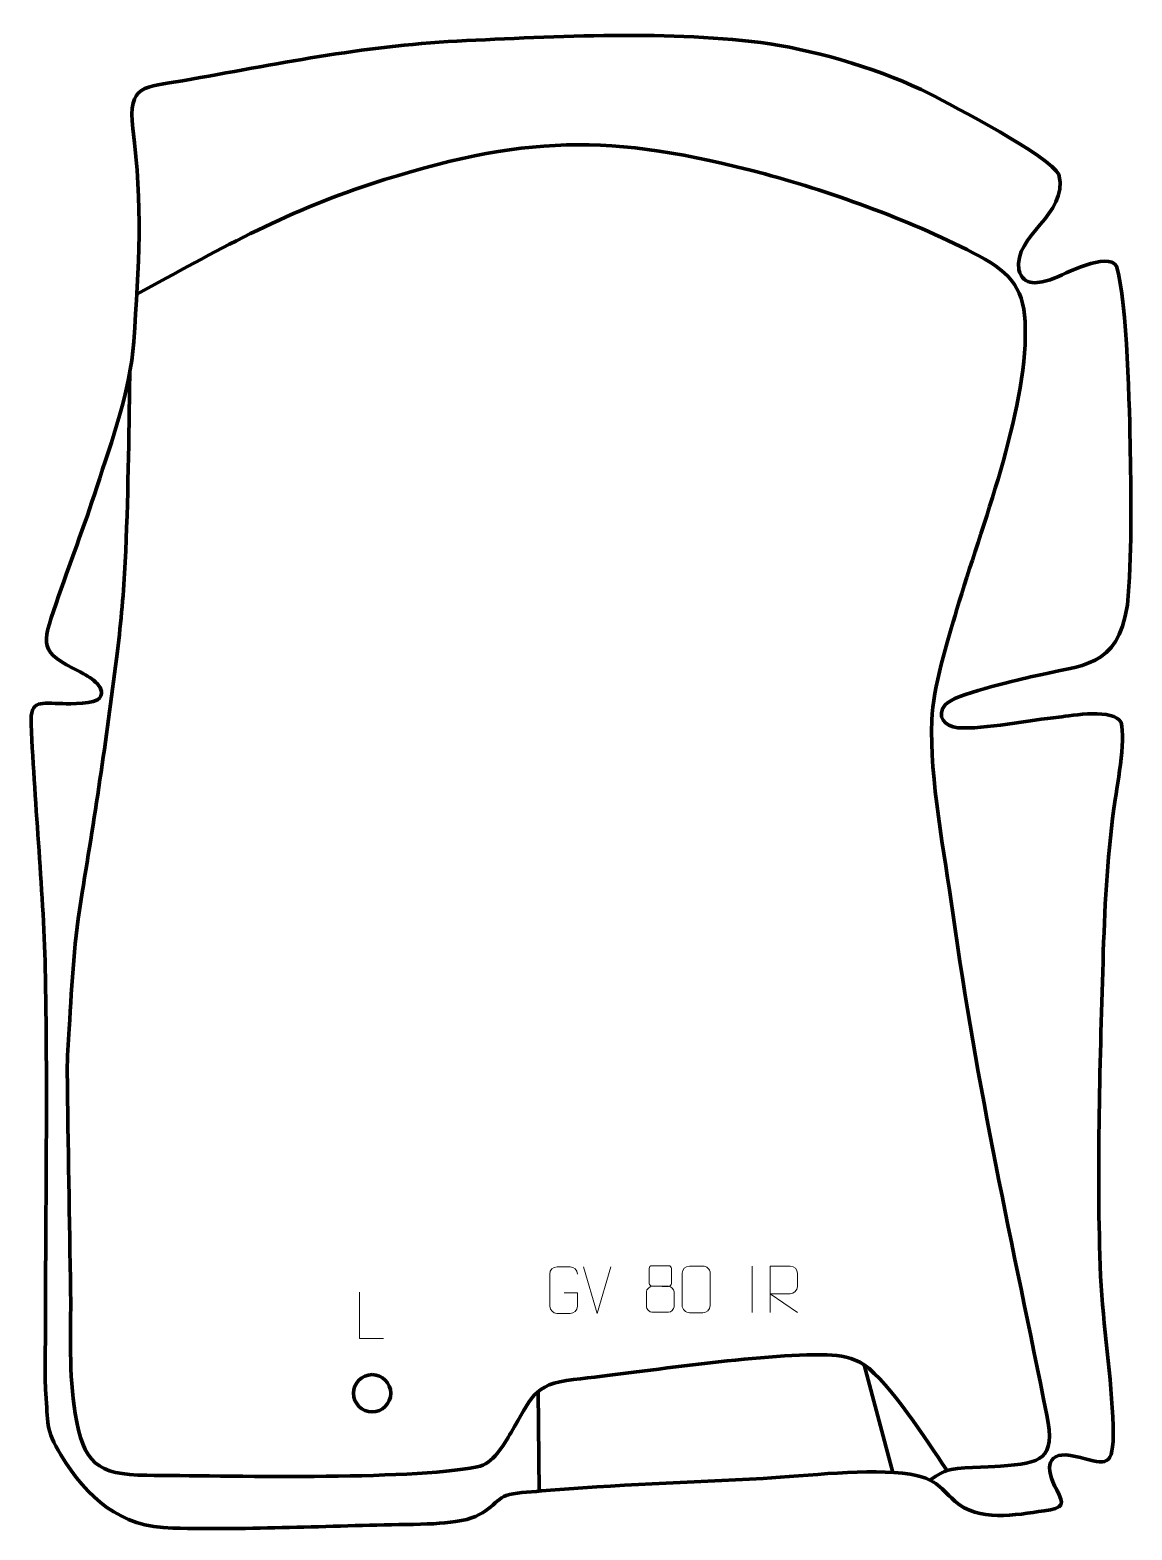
# Model space of a CAD drawing. Header units: millimetres. Extents: x 1100 to 1691, y 27 to 833.
import ezdxf

# ---------------------------------------------------------------- set-up
doc = ezdxf.new("R2010")
doc.units = ezdxf.units.MM
doc.header["$MEASUREMENT"] = 0
doc.layers.add('layer 2', color=7, linetype='Continuous')
doc.layers.add('layer 3', color=7, linetype='Continuous')

msp = doc.modelspace()

# ---------------------------------------------------------------- linework, layer by layer
at = {"layer": 'layer 2', "color": 142, "lineweight": 200}
msp.add_ellipse((1283.5861, 100.7117), major_axis=(0, 10), ratio=1, dxfattribs=at)
at = {"layer": 'layer 2', "color": 142, "lineweight": 158}
for points, knots in [([(1157.3072, 690.7089), (1199.8146, 713.968), (1235.8463, 734.5715), (1282.7786, 749.8454), (1282.7786, 749.8454), (1364.1962, 776.3421), (1411.1878, 777.6502), (1494.2716, 755.2984), (1494.2716, 755.2984), (1531.705, 745.1699), (1575.0368, 729.4807), (1609.2584, 711.2929), (1609.2584, 711.2929), (1627.1332, 701.7929), (1633.8488, 693.0373), (1634.1625, 672.2626), (1634.1625, 672.2626), (1634.8484, 626.8732), (1610.5085, 565.7348), (1597.4793, 521.6132), (1597.4793, 521.6132), (1592.3921, 504.4162), (1584.6298, 479.6694), (1583.9791, 462.0936), (1583.9791, 462.0936), (1582.7937, 430.0752), (1590.7544, 390.7678), (1595.2743, 358.5814), (1595.2743, 358.5814), (1608.0724, 265.3835), (1627.2982, 180.8074), (1645.7025, 88.976), (1645.7025, 88.976), (1650.4851, 65.0897), (1642.8239, 63.2069), (1620.7748, 61.6253), (1620.7748, 61.6253), (1614.2708, 61.1588), (1597.097, 60.8506), (1591.9805, 59.2772), (1591.9805, 59.2772), (1589.0882, 58.0389), (1585.6473, 55.8316), (1582.9089, 54.1582)], [0, 0, 0, 0, 0.08333333, 0.08333333, 0.08333333, 0.08333333, 0.16666667, 0.16666667, 0.16666667, 0.16666667, 0.25, 0.25, 0.25, 0.25, 0.33333333, 0.33333333, 0.33333333, 0.33333333, 0.41666667, 0.41666667, 0.41666667, 0.41666667, 0.5, 0.5, 0.5, 0.5, 0.58333333, 0.58333333, 0.58333333, 0.58333333, 0.66666667, 0.66666667, 0.66666667, 0.66666667, 0.75, 0.75, 0.75, 0.75, 0.83333333, 0.83333333, 0.83333333, 0.83333333, 1, 1, 1, 1]), ([(1591.6983, 59.9675), (1581.1163, 75.1018), (1561.7239, 106.0966), (1547.5878, 116.0229), (1547.5878, 116.0229), (1541.483, 119.8651), (1534.7349, 121.1926), (1527.7946, 121.3313), (1527.7946, 121.3313), (1490.9022, 122.0684), (1430.2031, 112.1898), (1391.75, 108.1067), (1391.75, 108.1067), (1369.5037, 105.7221), (1368.8092, 97.413), (1358.2032, 79.6998), (1358.2032, 79.6998), (1353.9897, 72.6628), (1348.6368, 62.8371), (1339.9199, 61.1392), (1339.9199, 61.1392), (1302.6465, 53.8786), (1203.0972, 56.3837), (1162.6185, 56.6646), (1162.6185, 56.6646), (1135.7493, 56.8957), (1128.5582, 63.4565), (1124.2163, 89.8244), (1124.2163, 89.8244), (1120.7153, 111.086), (1122.0091, 133.2209), (1121.7759, 154.7102), (1121.7759, 154.7102), (1121.1279, 194.3027), (1120.3936, 233.8916), (1119.968, 273.4876), (1119.968, 273.4876), (1119.8879, 281.2119), (1120.6358, 288.6985), (1121.0608, 296.3905), (1121.0608, 296.3905), (1122.3528, 321.9909), (1123.7571, 344.0774), (1127.9617, 369.49), (1127.9617, 369.49), (1135.092, 412.5848), (1141.584, 455.7864), (1146.9081, 499.1438), (1146.9081, 499.1438), (1148.8414, 515.0082), (1150.308, 530.8786), (1151.1027, 546.8429), (1151.1027, 546.8429), (1152.5806, 579.9859), (1153.0386, 614.102), (1153.532, 647.3168), (1153.532, 647.3168), (1153.532, 647.3168), (1153.5537, 648.8092), (1153.5537, 648.8092)], [0, 0, 0, 0, 0.0625, 0.0625, 0.0625, 0.0625, 0.125, 0.125, 0.125, 0.125, 0.1875, 0.1875, 0.1875, 0.1875, 0.25, 0.25, 0.25, 0.25, 0.3125, 0.3125, 0.3125, 0.3125, 0.375, 0.375, 0.375, 0.375, 0.4375, 0.4375, 0.4375, 0.4375, 0.5, 0.5, 0.5, 0.5, 0.5625, 0.5625, 0.5625, 0.5625, 0.625, 0.625, 0.625, 0.625, 0.6875, 0.6875, 0.6875, 0.6875, 0.75, 0.75, 0.75, 0.75, 0.8125, 0.8125, 0.8125, 0.8125, 0.875, 0.875, 0.875, 0.875, 1, 1, 1, 1])]:
    msp.add_open_spline(points, degree=3, knots=knots, dxfattribs=at)
at = {"layer": 'layer 2', "color": 250, "lineweight": 9}
for points, knots in [([(1432.2443, 167.7091), (1432.2443, 165.4961), (1432.2443, 161.8138), (1432.2443, 159.6005), (1432.2443, 159.6005), (1432.2593, 159.0931), (1433.0667, 158.1617), (1433.7668, 158.1629), (1433.7668, 158.1629), (1436.7367, 158.1631), (1439.7069, 158.0782), (1442.6773, 158.0779), (1442.6773, 158.0779), (1443.4744, 158.0821), (1444.1951, 158.8724), (1444.1925, 159.5931), (1444.1925, 159.5931), (1444.1922, 161.8091), (1444.1922, 165.4938), (1444.1925, 167.7091), (1444.1925, 167.7091), (1444.174, 168.4199), (1443.5626, 169.1803), (1442.7287, 169.1729), (1442.7287, 169.1729), (1439.7116, 169.1726), (1436.6947, 169.1726), (1433.6781, 169.1729), (1433.6781, 169.1729), (1433.0517, 169.1805), (1432.2276, 168.4695), (1432.2443, 167.7091)], [0, 0, 0, 0, 0.11111111, 0.11111111, 0.11111111, 0.11111111, 0.22222222, 0.22222222, 0.22222222, 0.22222222, 0.33333333, 0.33333333, 0.33333333, 0.33333333, 0.44444444, 0.44444444, 0.44444444, 0.44444444, 0.55555556, 0.55555556, 0.55555556, 0.55555556, 0.66666667, 0.66666667, 0.66666667, 0.66666667, 0.77777778, 0.77777778, 0.77777778, 0.77777778, 1, 1, 1, 1]), ([(1386.5903, 154.5804), (1386.5903, 154.5804), (1393.7584, 154.5804), (1393.7584, 154.5804), (1393.7584, 154.5804), (1393.7584, 154.5804), (1393.7584, 147.4123), (1393.7584, 147.4123), (1393.7584, 147.4123), (1393.6187, 145.0889), (1391.9415, 143.6093), (1389.7937, 143.5985), (1389.7937, 143.5985), (1387.4619, 143.5989), (1385.1299, 143.5989), (1382.7984, 143.5985), (1382.7984, 143.5985), (1380.8735, 143.4931), (1378.9013, 145.3776), (1378.9125, 147.3949), (1378.9125, 147.3949), (1378.9129, 153.165), (1378.9129, 158.9347), (1378.9125, 164.704), (1378.9125, 164.704), (1378.9167, 166.8421), (1380.6635, 168.5613), (1382.8158, 168.5479), (1382.8158, 168.5479), (1385.1415, 168.5479), (1387.4676, 168.5479), (1389.7937, 168.5479), (1389.7937, 168.5479), (1391.7404, 168.5833), (1393.7318, 167.0918), (1393.7584, 164.6541)], [0, 0, 0, 0, 0.1, 0.1, 0.1, 0.1, 0.2, 0.2, 0.2, 0.2, 0.3, 0.3, 0.3, 0.3, 0.4, 0.4, 0.4, 0.4, 0.5, 0.5, 0.5, 0.5, 0.6, 0.6, 0.6, 0.6, 0.7, 0.7, 0.7, 0.7, 0.8, 0.8, 0.8, 0.8, 1, 1, 1, 1]), ([(1453.9202, 168.963), (1456.2863, 168.963), (1458.6528, 168.963), (1461.0193, 168.963), (1461.0193, 168.963), (1462.9998, 168.9986), (1465.0258, 167.5043), (1465.0529, 165.0622), (1465.0529, 165.0622), (1465.0525, 159.3048), (1465.0525, 153.547), (1465.0529, 147.7888), (1465.0529, 147.7888), (1464.9108, 145.4612), (1463.2044, 143.9789), (1461.0193, 143.9681), (1461.0193, 143.9681), (1458.6469, 143.9685), (1456.2745, 143.9685), (1453.9025, 143.9681), (1453.9025, 143.9681), (1451.944, 143.8625), (1449.9376, 145.7504), (1449.949, 147.7714), (1449.949, 147.7714), (1449.9494, 153.552), (1449.9494, 159.3323), (1449.949, 165.1121), (1449.949, 165.1121), (1449.9533, 167.2541), (1451.7304, 168.9766), (1453.9202, 168.963)], [0, 0, 0, 0, 0.11111111, 0.11111111, 0.11111111, 0.11111111, 0.22222222, 0.22222222, 0.22222222, 0.22222222, 0.33333333, 0.33333333, 0.33333333, 0.33333333, 0.44444444, 0.44444444, 0.44444444, 0.44444444, 0.55555556, 0.55555556, 0.55555556, 0.55555556, 0.66666667, 0.66666667, 0.66666667, 0.66666667, 0.77777778, 0.77777778, 0.77777778, 0.77777778, 1, 1, 1, 1]), ([(1497.1689, 143.987), (1497.1689, 143.987), (1497.1689, 168.9405), (1497.1689, 168.9405), (1497.1689, 168.9405), (1500.7637, 168.9405), (1504.3592, 168.9405), (1507.9544, 168.9405), (1507.9544, 168.9405), (1510.2797, 168.9028), (1511.837, 167.4128), (1511.8329, 165.0464), (1511.8329, 165.0464), (1511.8325, 163.0109), (1511.8325, 159.9515), (1511.8329, 157.9155), (1511.8329, 157.9155), (1511.8264, 156.04), (1510.0141, 154.0982), (1508.0046, 154.0791), (1508.0046, 154.0791), (1508.0046, 154.0791), (1497.1689, 154.0791), (1497.1689, 154.0791), (1497.1689, 154.0791), (1497.1689, 154.0791), (1511.8236, 143.987), (1511.8236, 143.987)], [0, 0, 0, 0, 0.125, 0.125, 0.125, 0.125, 0.25, 0.25, 0.25, 0.25, 0.375, 0.375, 0.375, 0.375, 0.5, 0.5, 0.5, 0.5, 0.625, 0.625, 0.625, 0.625, 0.75, 0.75, 0.75, 0.75, 1, 1, 1, 1]), ([(1289.6964, 130.0789), (1289.6964, 130.0789), (1276.7473, 130.0789), (1276.7473, 130.0789), (1276.7473, 130.0789), (1276.7473, 130.0789), (1276.7473, 155.0325), (1276.7473, 155.0325)], [0, 0, 0, 0, 0.33333333, 0.33333333, 0.33333333, 0.33333333, 1, 1, 1, 1]), ([(1430.7855, 155.1909), (1430.7855, 152.0201), (1430.7855, 150.318), (1430.7855, 147.1466), (1430.7855, 147.1466), (1430.777, 145.9247), (1432.4749, 144.232), (1433.7275, 144.2235), (1433.7275, 144.2235), (1436.7106, 144.2238), (1439.6939, 144.2238), (1442.6773, 144.2235), (1442.6773, 144.2235), (1444.0006, 144.2352), (1445.621, 145.8568), (1445.6099, 147.156), (1445.6099, 147.156), (1445.6096, 150.3242), (1445.6096, 152.023), (1445.6099, 155.1909), (1445.6099, 155.1909), (1445.5402, 156.5713), (1443.9624, 158.1499), (1442.657, 158.1438), (1442.657, 158.1438), (1439.6804, 158.1435), (1436.7038, 158.1435), (1433.7275, 158.1438), (1433.7275, 158.1438), (1432.648, 158.1502), (1430.8017, 156.5713), (1430.7855, 155.1909)], [0, 0, 0, 0, 0.11111111, 0.11111111, 0.11111111, 0.11111111, 0.22222222, 0.22222222, 0.22222222, 0.22222222, 0.33333333, 0.33333333, 0.33333333, 0.33333333, 0.44444444, 0.44444444, 0.44444444, 0.44444444, 0.55555556, 0.55555556, 0.55555556, 0.55555556, 0.66666667, 0.66666667, 0.66666667, 0.66666667, 0.77777778, 0.77777778, 0.77777778, 0.77777778, 1, 1, 1, 1])]:
    msp.add_open_spline(points, degree=3, knots=knots, dxfattribs=at)
for points in [[(1404.4384, 143.5943), (1404.4384, 143.5943), (1397.1166, 168.5479), (1397.1166, 168.5479)], [(1411.7603, 168.5479), (1411.7603, 168.5479), (1404.4385, 143.5943), (1404.4385, 143.5943)], [(1487.5009, 168.9508), (1487.5009, 168.9508), (1487.5009, 143.9767), (1487.5009, 143.9767)]]:
    msp.add_open_spline(points, degree=3, dxfattribs=at)
at = {"layer": 'layer 2', "color": 142, "lineweight": 158}
for points in [[(1562.9927, 58.1961), (1562.9927, 58.1961), (1547.5878, 116.0229), (1547.5878, 116.0229)], [(1372.7222, 101.6499), (1372.7222, 101.6499), (1373.2324, 48.1248), (1373.2324, 48.1248)]]:
    msp.add_open_spline(points, degree=3, dxfattribs=at)
at = {"layer": 'layer 3', "color": 242, "lineweight": 158}
msp.add_open_spline([(1135.832, 587.1835), (1143.9381, 612.7262), (1153.7141, 638.3324), (1155.6692, 665.266), (1155.6692, 665.266), (1158.4687, 706.2501), (1160.5233, 738.52), (1155.115, 779.7053), (1155.115, 779.7053), (1152.3667, 803.474), (1161.4446, 801.8102), (1181.871, 805.3687), (1181.871, 805.3687), (1232.1405, 814.2862), (1277.7937, 823.9258), (1329.1901, 826.6567), (1329.1901, 826.6567), (1382.2669, 829.2757), (1444.716, 832.6052), (1497.0988, 825.1546), (1497.0988, 825.1546), (1524.1541, 821.02), (1558.5358, 810.8027), (1582.9121, 798.2971), (1582.9121, 798.2971), (1595.4148, 791.8316), (1647.4241, 764.8627), (1652.2352, 754.9583), (1652.2352, 754.9583), (1657.3446, 732.8602), (1627.5769, 722.6583), (1630.7438, 703.7909), (1630.7438, 703.7909), (1633.0026, 694.4322), (1641.5841, 696.6195), (1648.8052, 698.9667), (1648.8052, 698.9667), (1655.077, 701.5538), (1678.5057, 713.7597), (1683.0836, 705.8018), (1683.0836, 705.8018), (1688.9427, 686.0346), (1690.1227, 628.0047), (1690.5166, 606.0617), (1690.5166, 606.0617), (1690.9814, 580.1709), (1691.415, 549.6207), (1689.0002, 523.914), (1689.0002, 523.914), (1683.2882, 489.2875), (1665.8177, 492.4329), (1636.946, 485.2542), (1636.946, 485.2542), (1628.1487, 483.0559), (1595.9111, 476.1163), (1591.1738, 470.2988), (1591.1738, 470.2988), (1586.3288, 464.349), (1590.5732, 458.5848), (1597.9856, 457.9648), (1597.9856, 457.9648), (1612.1049, 457.0975), (1636.7454, 462.0836), (1652.1668, 463.7586), (1652.1668, 463.7586), (1659.3686, 464.6093), (1681.6005, 468.4842), (1685.5321, 460.8752), (1685.5321, 460.8752), (1688.2119, 451.0859), (1683.2027, 426.0202), (1681.6874, 414.6081), (1681.6874, 414.6081), (1677.9471, 385.9651), (1676.7178, 361.0608), (1675.8593, 332.2991), (1675.8593, 332.2991), (1674.2196, 275.1054), (1672.1735, 215.3697), (1674.8288, 158.3028), (1674.8288, 158.3028), (1676.5111, 131.824), (1681.1037, 104.3482), (1681.3712, 78.0507), (1681.3712, 78.0507), (1681.0492, 59.1699), (1675.8986, 63.406), (1661.1598, 66.8334), (1661.1598, 66.8334), (1645.3602, 70.5075), (1644.5545, 60.5774), (1650.9975, 48.8699), (1650.9975, 48.8699), (1655.4626, 40.7565), (1654.6264, 39.1789), (1644.2242, 37.5753), (1644.2242, 37.5753), (1628.9631, 35.3471), (1609, 31.5835), (1596.359, 42.7597), (1596.359, 42.7597), (1586.9313, 51.3651), (1586.443, 54.6363), (1572.4047, 57.2018), (1572.4047, 57.2018), (1550.488, 60.6565), (1516.6445, 56.2847), (1493.5137, 54.9843), (1493.5137, 54.9843), (1454.0311, 52.813), (1413.8627, 51.7126), (1374.5327, 48.2354), (1374.5327, 48.2354), (1367.4181, 47.6064), (1359.8198, 47.3683), (1355.5861, 45.7848), (1355.5861, 45.7848), (1348.3223, 43.068), (1346.2616, 34.265), (1328.3005, 31.7717), (1328.3005, 31.7717), (1321.1634, 30.781), (1312.8227, 30.3933), (1301.7199, 30.2266), (1301.7199, 30.2266), (1260.3287, 29.605), (1217.9889, 27.2952), (1176.7094, 28.2797), (1176.7094, 28.2797), (1147.842, 28.9682), (1131.1066, 44.0844), (1116.464, 67.6469), (1116.464, 67.6469), (1108.2213, 81.1752), (1109.5947, 85.4302), (1108.4742, 100.6502), (1108.4742, 100.6502), (1107.7386, 110.6414), (1108.2521, 123.09), (1108.2583, 133.1885), (1108.2583, 133.1885), (1108.3102, 196.562), (1109.394, 260.5714), (1108.2677, 323.8666), (1108.2677, 323.8666), (1107.3611, 369.6251), (1102.5733, 414.4655), (1100.5729, 459.9404), (1100.5729, 459.9404), (1099.972, 473.5991), (1105.9582, 471.0017), (1117.5856, 470.9357), (1117.5856, 470.9357), (1121.2751, 470.9148), (1135.2215, 470.5159), (1137.4484, 474.0641), (1137.4484, 474.0641), (1141.2468, 480.1165), (1131.2022, 485.8463), (1126.8467, 487.9976), (1126.8467, 487.9976), (1104.4766, 499.0469), (1106.2342, 501.8422), (1113.9778, 524.7048), (1113.9778, 524.7048), (1121.0606, 545.6165), (1129.0692, 566.1527), (1135.832, 587.1835)], degree=3, knots=[0, 0, 0, 0, 0.02325581, 0.02325581, 0.02325581, 0.02325581, 0.04651163, 0.04651163, 0.04651163, 0.04651163, 0.06976744, 0.06976744, 0.06976744, 0.06976744, 0.09302326, 0.09302326, 0.09302326, 0.09302326, 0.11627907, 0.11627907, 0.11627907, 0.11627907, 0.13953488, 0.13953488, 0.13953488, 0.13953488, 0.1627907, 0.1627907, 0.1627907, 0.1627907, 0.18604651, 0.18604651, 0.18604651, 0.18604651, 0.20930233, 0.20930233, 0.20930233, 0.20930233, 0.23255814, 0.23255814, 0.23255814, 0.23255814, 0.25581395, 0.25581395, 0.25581395, 0.25581395, 0.27906977, 0.27906977, 0.27906977, 0.27906977, 0.30232558, 0.30232558, 0.30232558, 0.30232558, 0.3255814, 0.3255814, 0.3255814, 0.3255814, 0.34883721, 0.34883721, 0.34883721, 0.34883721, 0.37209302, 0.37209302, 0.37209302, 0.37209302, 0.39534884, 0.39534884, 0.39534884, 0.39534884, 0.41860465, 0.41860465, 0.41860465, 0.41860465, 0.44186047, 0.44186047, 0.44186047, 0.44186047, 0.46511628, 0.46511628, 0.46511628, 0.46511628, 0.48837209, 0.48837209, 0.48837209, 0.48837209, 0.51162791, 0.51162791, 0.51162791, 0.51162791, 0.53488372, 0.53488372, 0.53488372, 0.53488372, 0.55813953, 0.55813953, 0.55813953, 0.55813953, 0.58139535, 0.58139535, 0.58139535, 0.58139535, 0.60465116, 0.60465116, 0.60465116, 0.60465116, 0.62790698, 0.62790698, 0.62790698, 0.62790698, 0.65116279, 0.65116279, 0.65116279, 0.65116279, 0.6744186, 0.6744186, 0.6744186, 0.6744186, 0.69767442, 0.69767442, 0.69767442, 0.69767442, 0.72093023, 0.72093023, 0.72093023, 0.72093023, 0.74418605, 0.74418605, 0.74418605, 0.74418605, 0.76744186, 0.76744186, 0.76744186, 0.76744186, 0.79069767, 0.79069767, 0.79069767, 0.79069767, 0.81395349, 0.81395349, 0.81395349, 0.81395349, 0.8372093, 0.8372093, 0.8372093, 0.8372093, 0.86046512, 0.86046512, 0.86046512, 0.86046512, 0.88372093, 0.88372093, 0.88372093, 0.88372093, 0.90697674, 0.90697674, 0.90697674, 0.90697674, 0.93023256, 0.93023256, 0.93023256, 0.93023256, 0.95348837, 0.95348837, 0.95348837, 0.95348837, 1, 1, 1, 1], dxfattribs=at)

doc.saveas('drawing.dxf')
